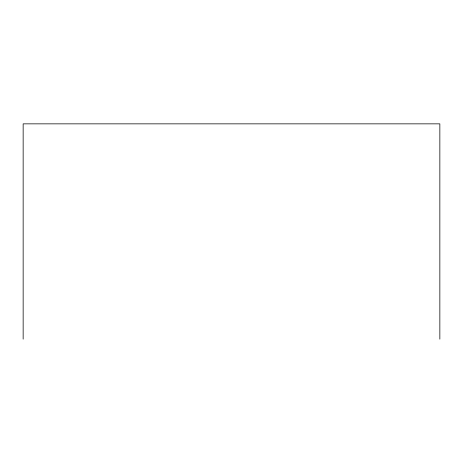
<?xml version="1.0" encoding="UTF-8"?>
<svg xmlns="http://www.w3.org/2000/svg" width="463" height="463" viewBox="0 0 463 463"><rect width="100%" height="100%" fill="white"/><g stroke="black" fill="none" stroke-linecap="round" stroke-linejoin="round"><path stroke-width="0.69" d="M439.85 339.147L439.85 123.852L23.15 123.852L23.15 339.147"/></g></svg>
